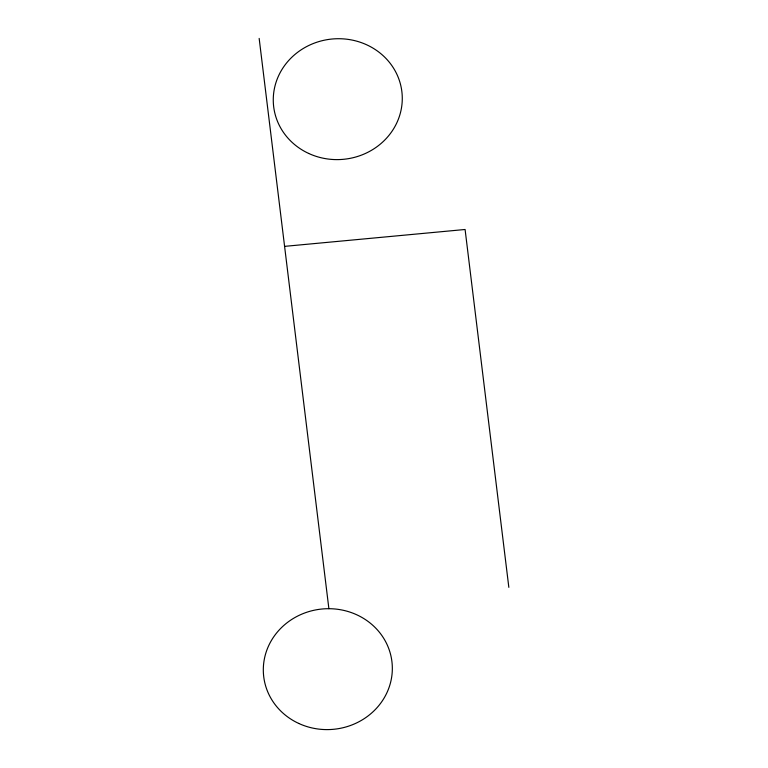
<?xml version="1.0" encoding="UTF-8"?>
<svg xmlns="http://www.w3.org/2000/svg" width="768" height="768" viewBox="0 0 768 768"><rect width="100%" height="100%" fill="white"/><g stroke="black" fill="none" stroke-linecap="round" stroke-linejoin="round"><path stroke-width="1.15" d="M284.582 246.365L465.091 229.488L508.838 587.357M259.162 38.4L328.886 608.698M308.64 153.427A64.541 60.413 -5.3 0 0 402.182 95.107A64.541 60.413 -5.3 0 0 302.496 48.96A64.541 60.413 -5.3 0 0 308.64 153.427M298.694 723.418A64.541 60.413 -5.3 0 0 392.237 665.088A64.541 60.413 -5.3 0 0 292.55 618.941A64.541 60.413 -5.3 0 0 298.694 723.418"/></g></svg>
